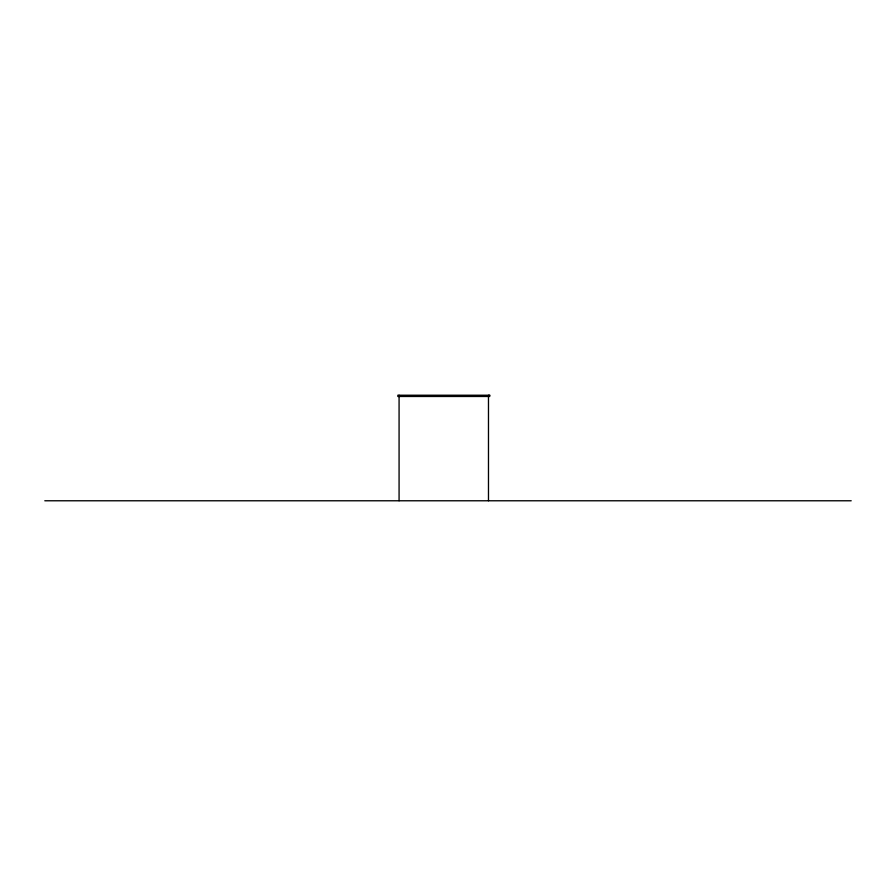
<?xml version="1.0" encoding="UTF-8"?>
<svg xmlns="http://www.w3.org/2000/svg" width="896" height="896" viewBox="0 0 896 896"><rect width="100%" height="100%" fill="white"/><g stroke="black" fill="none" stroke-linecap="round" stroke-linejoin="round"><path stroke-width="1.34" d="M44.8 500.774L851.2 500.774M488.477 395.226L488.477 500.774M399.078 395.226L399.078 500.774M489.72 395.226L397.835 395.226L397.835 396.469L489.72 396.469L489.72 395.226"/></g></svg>
